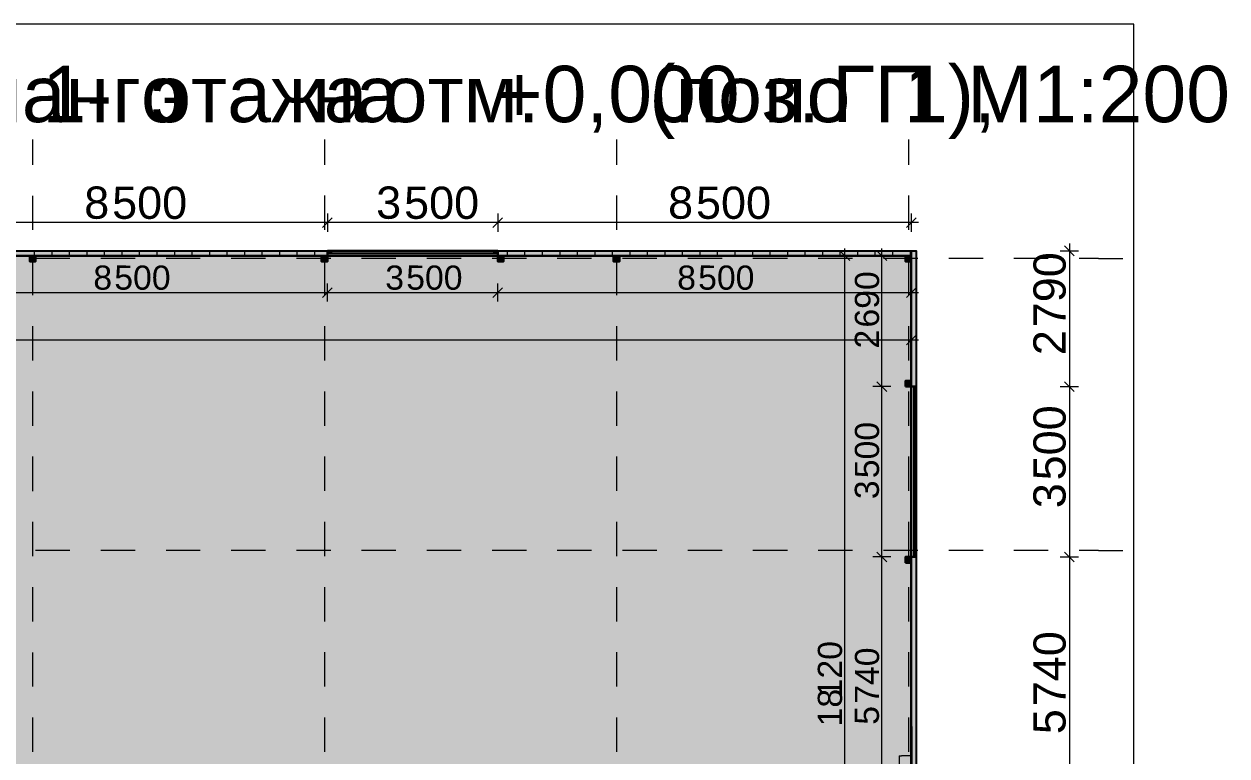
# Model space of a CAD drawing. Extents: x 8 to 21351, y 0 to 420.
# Drawn here: x 20188.7 to 20312.3, y 216.8 to 292 of the extents above; entities that cross this region are included whole.
import ezdxf

# ---------------------------------------------------------------- set-up
doc = ezdxf.new("R2010")
doc.units = 0
doc.styles.add('TEYPDFCAD_TEXT', font='arial.ttf')

msp = doc.modelspace()

# ---------------------------------------------------------------- hatches: boundary and pattern name
at = {"true_color": 0xffffff}
for points in [[(20177.33, 268.68), (20219.83, 268.68), (20219.83, 268.18), (20177.33, 268.18)], [(20219.83, 268.68), (20237.33, 268.68), (20237.33, 268.18), (20219.83, 268.18)], [(20219.83, 268.43), (20220.2, 268.43), (20220.2, 268.68), (20219.83, 268.68)], [(20236.95, 268.68), (20220.2, 268.68), (20220.2, 268.43), (20236.95, 268.43)], [(20237.33, 268.68), (20236.95, 268.68), (20236.95, 268.43), (20237.33, 268.43)], [(20237.33, 268.68), (20279.83, 268.68), (20279.83, 268.18), (20237.33, 268.18)], [(20279.83, 254.73), (20279.83, 268.68), (20280.33, 268.68), (20280.33, 254.73)], [(20279.76, 191.03), (20279.83, 191.03), (20279.83, 177.58), (19964.83, 177.58), (19964.83, 191.03), (19949.31, 191.03), (19949.31, 208.53), (19972.73, 208.53), (19972.73, 224.98), (19949.23, 224.98), (19949.23, 268.18), (20279.83, 268.18), (20279.83, 224.78), (20279.83, 208.53), (20279.76, 208.53)], [(20189.23, 268.18), (20189.83, 268.18), (20189.83, 267.58), (20189.23, 267.58)], [(20219.23, 268.18), (20219.83, 268.18), (20219.83, 267.58), (20219.23, 267.58)], [(20237.33, 268.18), (20237.93, 268.18), (20237.93, 267.58), (20237.33, 267.58)], [(20249.23, 268.18), (20249.83, 268.18), (20249.83, 267.58), (20249.23, 267.58)], [(20279.23, 268.18), (20279.83, 268.18), (20279.83, 267.58), (20279.23, 267.58)], [(20279.23, 254.73), (20279.23, 255.33), (20279.83, 255.33), (20279.83, 254.73)], [(20280.33, 254.73), (20280.33, 237.23), (20279.83, 237.23), (20279.83, 254.73)], [(20280.08, 254.73), (20280.08, 254.35), (20280.33, 254.35), (20280.33, 254.73)], [(20280.33, 237.6), (20280.33, 254.35), (20280.08, 254.35), (20280.08, 237.6)], [(20280.33, 237.23), (20280.33, 237.6), (20280.08, 237.6), (20280.08, 237.23)], [(20279.23, 236.63), (20279.23, 237.23), (20279.83, 237.23), (20279.83, 236.63)], [(20279.83, 237.23), (20280.33, 237.23), (20280.33, 208.53), (20279.83, 208.53)]]:
    msp.add_hatch(color=0, dxfattribs=at).paths.add_polyline_path(points)

# ---------------------------------------------------------------- linework, layer by layer
at = {"color": 7, "lineweight": 20}
for p, q in [((20302.71, 291.98), (19907.71, 291.98)), ((20302.71, 4.98), (20302.71, 291.98))]:
    msp.add_line(p, q, dxfattribs=at)
at = {"color": 7, "lineweight": 15}
for p, q in [((20189.53, 280.13), (20189.53, 277.52)), ((20219.53, 280.13), (20219.53, 277.52)), ((20249.53, 280.13), (20249.53, 277.52)), ((20279.53, 280.13), (20279.53, 277.52)), ((20189.53, 274.34), (20189.53, 270.82)), ((20219.53, 274.35), (20219.53, 270.82)), ((20249.53, 274.35), (20249.53, 270.82)), ((20279.53, 274.35), (20279.53, 270.82)), ((20219.33, 271.08), (20220.33, 272.08)), ((20219.83, 272.51), (20219.83, 270.64)), ((20236.83, 271.08), (20237.83, 272.08)), ((20237.33, 272.51), (20237.33, 270.64)), ((20279.33, 271.08), (20280.33, 272.08)), ((20279.83, 272.51), (20279.83, 270.64)), ((20219.83, 271.58), (20177.33, 271.58)), ((20237.33, 271.58), (20219.83, 271.58)), ((20279.83, 271.58), (20237.33, 271.58)), ((20280.58, 271.58), (20279.83, 271.58)), ((19948.73, 268.68), (20280.33, 268.68)), ((20219.83, 268.68), (20177.33, 268.68)), ((20219.83, 268.68), (20219.83, 268.43)), ((20237.33, 268.68), (20219.83, 268.68)), ((20220.2, 268.68), (20219.83, 268.68)), ((20219.83, 268.68), (20219.83, 268.43)), ((20219.83, 268.68), (20219.83, 268.43)), ((20219.83, 268.43), (20219.83, 268.18)), ((20219.83, 268.43), (20220.2, 268.43)), ((20219.83, 268.43), (20219.83, 268.18)), ((20220.2, 268.43), (20220.2, 268.68)), ((20236.95, 268.68), (20220.2, 268.68)), ((20220.2, 268.43), (20236.95, 268.43)), ((20237.33, 268.68), (20236.95, 268.68)), ((20236.95, 268.68), (20236.95, 268.43)), ((20236.95, 268.43), (20237.33, 268.43)), ((20237.33, 268.68), (20237.33, 268.43)), ((20279.83, 268.68), (20237.33, 268.68)), ((20237.33, 268.68), (20237.33, 268.43)), ((20237.33, 268.68), (20237.33, 268.43)), ((20237.33, 268.43), (20237.33, 268.18)), ((20237.33, 268.43), (20237.33, 268.18)), ((20273.5, 267.68), (20272.5, 268.68)), ((20273, 268.18), (20273, 268.93)), ((20277.3, 267.68), (20276.3, 268.68)), ((20276.8, 268.18), (20276.8, 268.93)), ((20279.83, 268.68), (20280.33, 268.68)), ((20280.33, 268.68), (20280.33, 208.53)), ((20280.33, 254.73), (20280.33, 268.68)), ((20295.14, 268.68), (20297.01, 268.68)), ((20296.58, 268.18), (20295.58, 269.18)), ((20296.08, 269.43), (20296.08, 268.68)), ((20296.08, 268.68), (20296.08, 254.73)), ((20177.33, 268.18), (20219.83, 268.18)), ((20189.53, 267.64), (20189.53, 264.11)), ((20193.36, 267.88), (20189.83, 267.88)), ((20200.06, 267.88), (20196.53, 267.88)), ((20206.76, 267.88), (20203.24, 267.88)), ((20213.47, 267.88), (20209.94, 267.88)), ((20220.17, 267.88), (20216.64, 267.88)), ((20219.53, 267.64), (20219.53, 264.12)), ((20237.33, 268.18), (20219.83, 268.18)), ((20226.87, 267.88), (20223.34, 267.88)), ((20233.58, 267.88), (20230.05, 267.88)), ((20240.28, 267.88), (20236.75, 267.88)), ((20237.33, 268.18), (20279.83, 268.18)), ((20246.98, 267.88), (20243.45, 267.88)), ((20249.53, 267.64), (20249.53, 264.12)), ((20253.68, 267.88), (20250.16, 267.88)), ((20260.39, 267.88), (20256.86, 267.88)), ((20267.09, 267.88), (20263.56, 267.88)), ((20273.79, 267.88), (20270.26, 267.88)), ((20273.93, 268.18), (20272.06, 268.18)), ((20272.99, 177.58), (20273, 268.18)), ((20277.74, 268.18), (20275.86, 268.18)), ((20276.8, 254.73), (20276.8, 268.18)), ((20280.49, 267.88), (20276.97, 267.88)), ((20279.53, 267.64), (20279.53, 264.11)), ((20279.83, 268.18), (20279.83, 254.73)), ((20287.2, 267.88), (20283.67, 267.88)), ((20293.9, 267.88), (20290.37, 267.88)), ((20299.06, 267.88), (20297.08, 267.88)), ((20299.06, 267.88), (20301.56, 267.88)), ((20220.33, 264.89), (20219.33, 263.89)), ((20219.83, 263.46), (20219.83, 265.33)), ((20237.83, 264.89), (20236.83, 263.89)), ((20237.33, 263.46), (20237.33, 265.33)), ((20279.33, 263.89), (20280.33, 264.89)), ((20279.83, 263.46), (20279.83, 265.33)), ((20177.33, 264.39), (20219.83, 264.39)), ((20219.83, 264.39), (20237.33, 264.39)), ((20237.33, 264.39), (20279.83, 264.39)), ((20279.83, 264.39), (20280.58, 264.39)), ((20189.53, 260.94), (20189.53, 257.41)), ((20219.53, 260.94), (20219.53, 257.41)), ((20249.53, 260.94), (20249.53, 257.41)), ((20279.53, 260.94), (20279.53, 257.41)), ((20279.33, 259.03), (20280.33, 260.03)), ((20279.33, 259.03), (20280.33, 260.03)), ((20279.83, 258.6), (20279.83, 260.47)), ((20279.83, 258.6), (20279.83, 260.47)), ((19949.23, 259.53), (20279.83, 259.53)), ((19949.23, 259.53), (20279.83, 259.53)), ((20279.83, 259.53), (20280.58, 259.53)), ((20279.83, 259.53), (20280.58, 259.53)), ((20277.74, 254.73), (20275.86, 254.73)), ((20276.3, 255.23), (20277.3, 254.23)), ((20276.8, 237.23), (20276.8, 254.73)), ((20280.08, 254.73), (20279.83, 254.73)), ((20279.83, 237.23), (20279.83, 254.73)), ((20280.08, 254.73), (20279.83, 254.73)), ((20280.33, 254.73), (20280.08, 254.73)), ((20280.08, 254.73), (20280.08, 254.35)), ((20280.33, 254.73), (20280.08, 254.73)), ((20280.33, 254.73), (20280.08, 254.73)), ((20280.33, 237.23), (20280.33, 254.73)), ((20280.33, 254.35), (20280.33, 254.73)), ((20295.14, 254.73), (20297.01, 254.73)), ((20296.58, 254.23), (20295.58, 255.23)), ((20296.08, 254.73), (20296.08, 237.23)), ((20189.53, 254.24), (20189.53, 250.71)), ((20219.53, 254.24), (20219.53, 250.71)), ((20249.53, 254.24), (20249.53, 250.71)), ((20279.53, 254.24), (20279.53, 250.71)), ((20280.08, 254.35), (20280.33, 254.35)), ((20280.08, 254.35), (20280.08, 237.6)), ((20280.33, 237.6), (20280.33, 254.35)), ((20189.53, 247.53), (20189.53, 244)), ((20219.53, 247.53), (20219.53, 244.01)), ((20249.53, 247.53), (20249.53, 244.01)), ((20279.53, 247.53), (20279.53, 244.01)), ((20189.53, 240.83), (20189.53, 237.3)), ((20219.53, 240.83), (20219.53, 237.3)), ((20249.53, 240.83), (20249.53, 237.3)), ((20279.53, 240.83), (20279.53, 237.3)), ((20193.36, 237.88), (20189.83, 237.88)), ((20200.06, 237.88), (20196.53, 237.88)), ((20206.76, 237.88), (20203.24, 237.88)), ((20213.47, 237.88), (20209.94, 237.88)), ((20220.17, 237.88), (20216.64, 237.88)), ((20226.87, 237.88), (20223.34, 237.88)), ((20233.58, 237.88), (20230.05, 237.88)), ((20240.28, 237.88), (20236.75, 237.88)), ((20246.98, 237.88), (20243.45, 237.88)), ((20253.68, 237.88), (20250.16, 237.88)), ((20260.39, 237.88), (20256.86, 237.88)), ((20267.09, 237.88), (20263.56, 237.88)), ((20273.79, 237.88), (20270.26, 237.88)), ((20276.3, 237.73), (20277.3, 236.73)), ((20280.49, 237.88), (20276.97, 237.88)), ((20280.33, 237.6), (20280.08, 237.6)), ((20280.08, 237.6), (20280.08, 237.23)), ((20280.33, 237.23), (20280.33, 237.6)), ((20287.2, 237.88), (20283.67, 237.88)), ((20293.9, 237.88), (20290.37, 237.88)), ((20296.58, 236.73), (20295.58, 237.73)), ((20299.06, 237.88), (20297.08, 237.88)), ((20299.06, 237.88), (20301.56, 237.88)), ((20277.74, 237.23), (20275.86, 237.23)), ((20276.8, 208.53), (20276.8, 237.23)), ((20280.08, 237.23), (20279.83, 237.23)), ((20279.83, 237.23), (20279.83, 216.78)), ((20280.08, 237.23), (20279.83, 237.23)), ((20280.33, 237.23), (20280.08, 237.23)), ((20280.33, 237.23), (20280.08, 237.23)), ((20280.33, 237.23), (20280.08, 237.23)), ((20280.33, 216.78), (20280.33, 237.23)), ((20295.14, 237.23), (20297.01, 237.23)), ((20296.08, 237.23), (20296.08, 208.53)), ((20189.53, 234.13), (20189.53, 230.6)), ((20219.53, 234.13), (20219.53, 230.6)), ((20249.53, 234.13), (20249.53, 230.6)), ((20279.53, 234.13), (20279.53, 230.6)), ((20189.53, 227.42), (20189.53, 223.9)), ((20219.53, 227.43), (20219.53, 223.9)), ((20249.53, 227.43), (20249.53, 223.9)), ((20279.53, 227.43), (20279.53, 223.9)), ((20189.53, 220.72), (20189.53, 217.19)), ((20219.53, 220.72), (20219.53, 217.2)), ((20249.53, 220.72), (20249.53, 217.2)), ((20279.53, 220.72), (20279.53, 217.2)), ((20278.58, 216.78), (20278.83, 216.78)), ((20278.58, 216.78), (20278.58, 215.53)), ((20279.83, 216.78), (20278.83, 216.78))]:
    msp.add_line(p, q, dxfattribs=at)
at = {"color": 0, "lineweight": 5, "true_color": 0x53b368}
for p, q in [((20189.73, 268.18), (20189.73, 268.68)), ((20191.53, 268.18), (20191.53, 268.68)), ((20193.33, 268.18), (20193.33, 268.68)), ((20195.13, 268.18), (20195.13, 268.68)), ((20196.93, 268.18), (20196.93, 268.68)), ((20198.73, 268.18), (20198.73, 268.68)), ((20200.53, 268.18), (20200.53, 268.68)), ((20202.33, 268.18), (20202.33, 268.68)), ((20204.13, 268.18), (20204.13, 268.68)), ((20205.93, 268.18), (20205.93, 268.68)), ((20207.73, 268.18), (20207.73, 268.68)), ((20209.53, 268.18), (20209.53, 268.68)), ((20211.33, 268.18), (20211.33, 268.68)), ((20213.13, 268.18), (20213.13, 268.68)), ((20214.93, 268.18), (20214.93, 268.68)), ((20216.73, 268.18), (20216.73, 268.68)), ((20218.53, 268.18), (20218.53, 268.68)), ((20238.33, 268.18), (20238.33, 268.68)), ((20240.13, 268.18), (20240.13, 268.68)), ((20241.93, 268.18), (20241.93, 268.68)), ((20243.73, 268.18), (20243.73, 268.68)), ((20245.53, 268.18), (20245.53, 268.68)), ((20247.33, 268.18), (20247.33, 268.68)), ((20249.13, 268.18), (20249.13, 268.68)), ((20250.93, 268.18), (20250.93, 268.68)), ((20252.73, 268.18), (20252.73, 268.68)), ((20254.53, 268.18), (20254.53, 268.68)), ((20256.33, 268.18), (20256.33, 268.68)), ((20258.13, 268.18), (20258.13, 268.68)), ((20259.93, 268.18), (20259.93, 268.68)), ((20261.73, 268.18), (20261.73, 268.68)), ((20263.53, 268.18), (20263.53, 268.68)), ((20265.33, 268.18), (20265.33, 268.68)), ((20267.13, 268.18), (20267.13, 268.68)), ((20268.93, 268.18), (20268.93, 268.68)), ((20270.73, 268.18), (20270.73, 268.68)), ((20272.53, 268.18), (20272.53, 268.68)), ((20274.33, 268.18), (20274.33, 268.68)), ((20276.13, 268.18), (20276.13, 268.68)), ((20277.93, 268.18), (20277.93, 268.68)), ((20279.73, 268.18), (20279.73, 268.68)), ((20279.93, 208.53), (20279.84, 237.23))]:
    msp.add_line(p, q, dxfattribs=at)
at = {"color": 0, "lineweight": 30, "true_color": 0x020fa8}
for p, q in [((20189.23, 268.18), (20189.23, 267.58)), ((20189.23, 267.58), (20189.83, 267.58)), ((20189.83, 267.58), (20189.83, 268.18)), ((20219.23, 268.18), (20219.23, 267.58)), ((20219.23, 267.58), (20219.83, 267.58)), ((20219.83, 267.58), (20219.83, 268.18)), ((20237.33, 268.18), (20237.33, 267.58)), ((20237.33, 267.58), (20237.93, 267.58)), ((20237.93, 267.58), (20237.93, 268.18)), ((20249.23, 268.18), (20249.23, 267.58)), ((20249.23, 267.58), (20249.83, 267.58)), ((20249.83, 267.58), (20249.83, 268.18)), ((20279.23, 268.18), (20279.23, 267.58)), ((20279.23, 267.58), (20279.83, 267.58)), ((20279.83, 255.33), (20279.23, 255.33)), ((20279.23, 255.33), (20279.23, 254.73)), ((20279.23, 254.73), (20279.83, 254.73)), ((20279.83, 237.23), (20279.23, 237.23)), ((20279.23, 237.23), (20279.23, 236.63)), ((20279.23, 236.63), (20279.83, 236.63))]:
    msp.add_line(p, q, dxfattribs=at)
at = {"color": 0, "lineweight": 15, "true_color": 0x020fa8}
for p, q in [((20189.23, 267.58), (20189.83, 268.18)), ((20189.83, 267.58), (20189.23, 268.18)), ((20219.23, 267.58), (20219.83, 268.18)), ((20219.83, 267.58), (20219.23, 268.18)), ((20237.33, 267.58), (20237.93, 268.18)), ((20237.93, 267.58), (20237.33, 268.18)), ((20249.23, 267.58), (20249.83, 268.18)), ((20249.83, 267.58), (20249.23, 268.18)), ((20279.23, 267.58), (20279.83, 268.18)), ((20279.83, 267.58), (20279.23, 268.18)), ((20279.23, 254.73), (20279.83, 255.33)), ((20279.83, 254.73), (20279.23, 255.33)), ((20279.23, 236.63), (20279.83, 237.23)), ((20279.83, 236.63), (20279.23, 237.23))]:
    msp.add_line(p, q, dxfattribs=at)
at = {"color": 0, "true_color": 0xffffff}
for points in [[(20177.33, 268.68), (20219.83, 268.68), (20219.83, 268.18), (20177.33, 268.18)], [(20219.83, 268.68), (20237.33, 268.68), (20237.33, 268.18), (20219.83, 268.18)], [(20219.83, 268.43), (20220.2, 268.43), (20220.2, 268.68), (20219.83, 268.68)], [(20236.95, 268.68), (20220.2, 268.68), (20220.2, 268.43), (20236.95, 268.43)], [(20237.33, 268.68), (20236.95, 268.68), (20236.95, 268.43), (20237.33, 268.43)], [(20237.33, 268.68), (20279.83, 268.68), (20279.83, 268.18), (20237.33, 268.18)], [(20279.83, 254.73), (20279.83, 268.68), (20280.33, 268.68), (20280.33, 254.73)], [(20279.76, 191.03), (20279.83, 191.03), (20279.83, 177.58), (19964.83, 177.58), (19964.83, 191.03), (19949.31, 191.03), (19949.31, 208.53), (19972.73, 208.53), (19972.73, 224.98), (19949.23, 224.98), (19949.23, 268.18), (20279.83, 268.18), (20279.83, 224.78), (20279.83, 208.53), (20279.76, 208.53)], [(20189.23, 268.18), (20189.83, 268.18), (20189.83, 267.58), (20189.23, 267.58)], [(20219.23, 268.18), (20219.83, 268.18), (20219.83, 267.58), (20219.23, 267.58)], [(20237.33, 268.18), (20237.93, 268.18), (20237.93, 267.58), (20237.33, 267.58)], [(20249.23, 268.18), (20249.83, 268.18), (20249.83, 267.58), (20249.23, 267.58)], [(20279.23, 268.18), (20279.83, 268.18), (20279.83, 267.58), (20279.23, 267.58)], [(20279.23, 254.73), (20279.23, 255.33), (20279.83, 255.33), (20279.83, 254.73)], [(20280.33, 254.73), (20280.33, 237.23), (20279.83, 237.23), (20279.83, 254.73)], [(20280.08, 254.73), (20280.08, 254.35), (20280.33, 254.35), (20280.33, 254.73)], [(20280.33, 237.6), (20280.33, 254.35), (20280.08, 254.35), (20280.08, 237.6)], [(20280.33, 237.23), (20280.33, 237.6), (20280.08, 237.6), (20280.08, 237.23)], [(20279.23, 236.63), (20279.23, 237.23), (20279.83, 237.23), (20279.83, 236.63)], [(20279.83, 237.23), (20280.33, 237.23), (20280.33, 208.53), (20279.83, 208.53)]]:
    msp.add_lwpolyline(points, close=True, dxfattribs=at)

# ---------------------------------------------------------------- texts
at = {"color": 7, "style": 'TEYPDFCAD_TEXT'}
for s, p in [('План', (20177.88, 281.9)), ('1-го', (20190.52, 281.9)), ('+0,000', (20237.21, 281.9)), ('(поз.', (20252.9, 281.9)), ('ГП', (20271.69, 281.9)), ('1),', (20279.08, 281.9)), ('М1:200', (20285.59, 281.9)), ('этажа', (20201.69, 281.9)), ('на', (20218.28, 281.9)), ('отм.', (20225.61, 281.9)), ('по', (20264.68, 281.9))]:
    msp.add_text(s, height=5.793, dxfattribs=at).set_placement(p)
for s, height, rotation, p in [('8', 3.31, -0.0974, (20194.83, 271.98)), ('500', 3.309, -0.0974, (20197.7, 271.97)), ('3', 3.31, -0.0974, (20224.83, 271.98)), ('500', 3.309, -0.0974, (20227.7, 271.97)), ('8', 3.31, -0.0974, (20254.83, 271.98)), ('500', 3.309, -0.0974, (20257.7, 271.97)), ('790', 3.309, 89.9026, (20295.68, 260.82)), ('8', 2.48, -0.0974, (20195.77, 264.69)), ('500', 2.484, -0.0974, (20197.92, 264.69)), ('3', 2.48, -0.0974, (20225.77, 264.69)), ('500', 2.484, -0.0974, (20227.92, 264.69)), ('8', 2.48, -0.0974, (20255.77, 264.69)), ('500', 2.484, -0.0974, (20257.92, 264.69)), ('690', 2.484, 89.9026, (20276.51, 260.79)), ('2', 2.48, 89.9026, (20276.5, 258.64)), ('2', 3.31, 89.9026, (20295.68, 257.95)), ('500', 3.309, 89.9026, (20295.68, 245.09)), ('500', 2.484, 89.9026, (20276.51, 245.31)), ('3', 2.48, 89.9026, (20276.5, 243.16)), ('3', 3.31, 89.9026, (20295.68, 242.23)), ('740', 3.309, 89.9026, (20295.68, 221.88)), ('120', 2.484, 89.9026, (20272.7, 222.79)), ('740', 2.484, 89.9026, (20276.51, 222.13)), ('18', 2.484, 89.9026, (20272.7, 219.81)), ('5', 2.48, 89.9026, (20276.5, 219.98)), ('5', 3.31, 89.9026, (20295.68, 219.01))]:
    msp.add_text(s, height=height, rotation=rotation, dxfattribs=at).set_placement(p)

doc.saveas('drawing.dxf')
